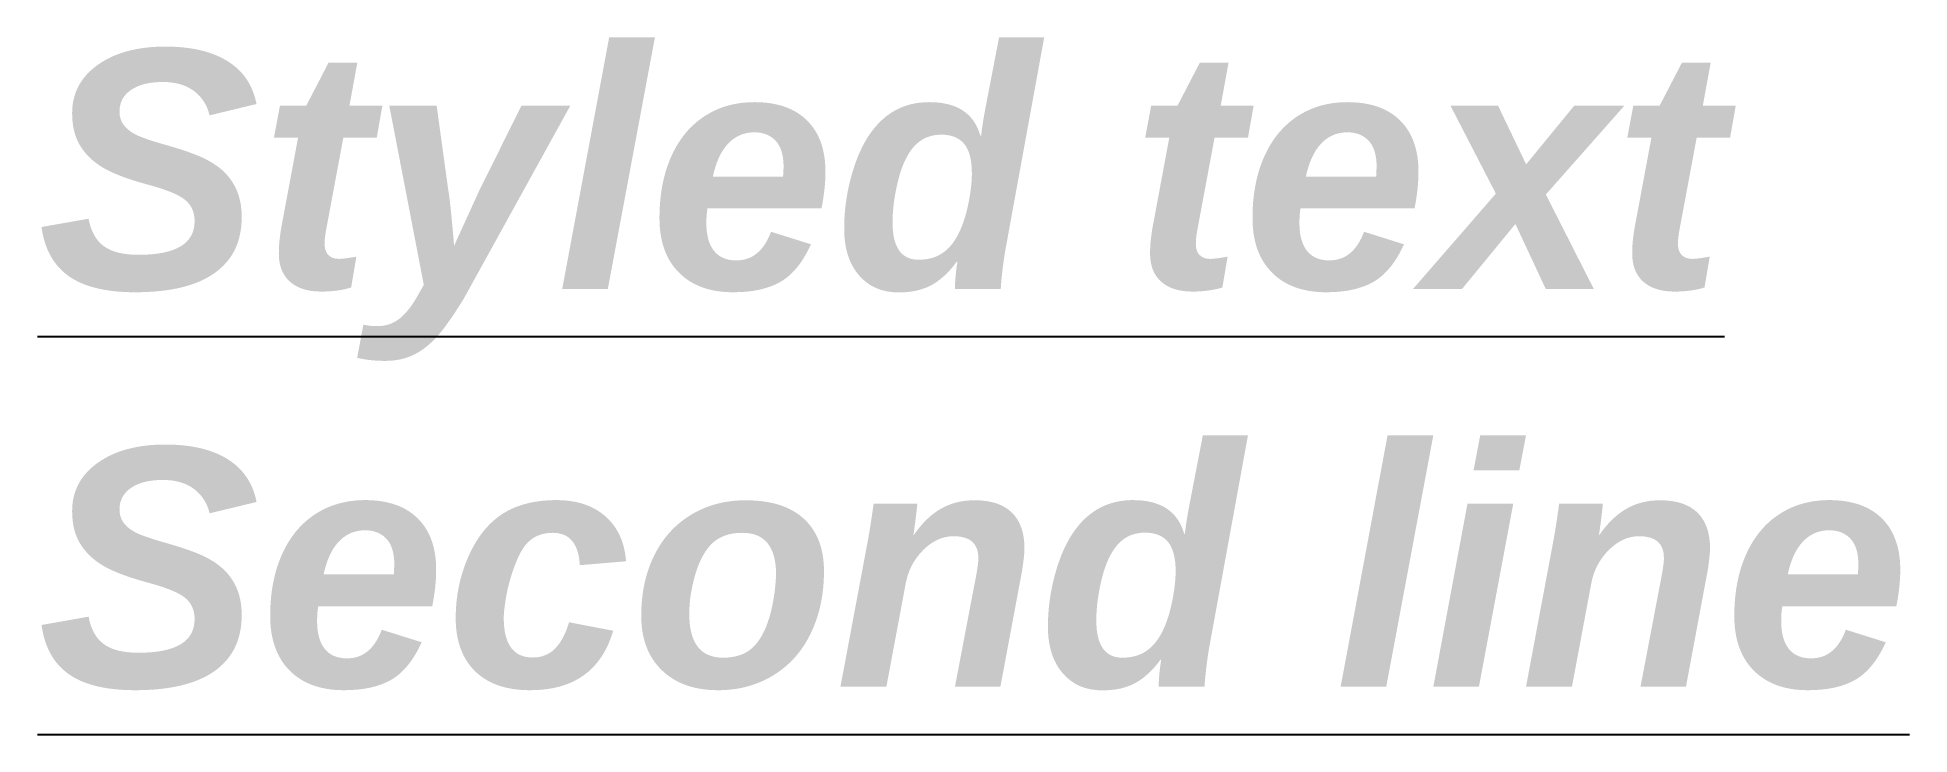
# Model space of a CAD drawing. Header units: millimetres. Extents: x 0 to 23.5, y -8.6 to 0.2.
import ezdxf

# ---------------------------------------------------------------- set-up
doc = ezdxf.new("R2010")
doc.units = ezdxf.units.MM

msp = doc.modelspace()

# ---------------------------------------------------------------- texts
at = {"insert": (0, 0), "char_height": 3, "width": 60, "attachment_point": 1}
msp.add_mtext('\\fArial|b1|i1;\\LStyled text\\PSecond line\\l', dxfattribs=at)

doc.saveas('drawing.dxf')
